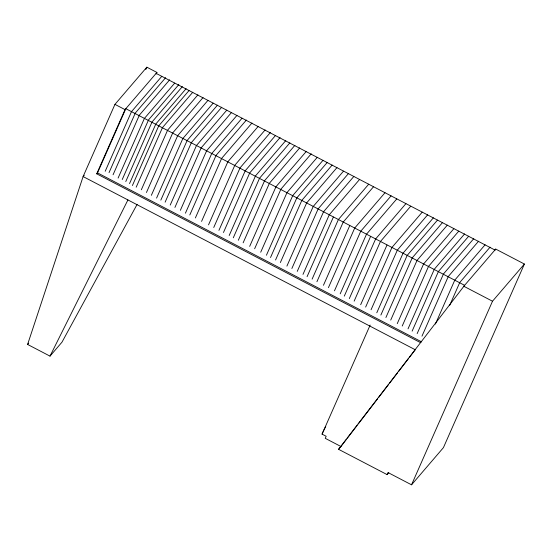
<?xml version="1.0" encoding="UTF-8"?>
<svg xmlns="http://www.w3.org/2000/svg" width="552" height="552" viewBox="0 0 552 552"><rect width="100%" height="100%" fill="white"/><g stroke="black" fill="none" stroke-linecap="round" stroke-linejoin="round"><path stroke-width="0.83" d="M137.103 204.392L61.969 342.185L50.004 356.13L27.6 344.448L83.104 176.564L114.947 104.369L146.839 67.185L156.92 72.443L156.23 74.009M96.717 173.818L97.518 172.886L421.3 341.702L420.507 342.633L96.717 173.818L125.028 109.62L156.92 72.443M97.518 172.886L125.828 108.696L464.611 285.329L338.555 449.3L387.104 474.61L388.781 472.65M145.797 69.538L146.839 67.185M105.204 171.272L131.5 111.649L161.798 76.328M109.048 172.617L135.337 113.001L165.635 77.68M113.07 174.763L139.366 115.14L169.664 79.819M118.093 178.075L144.389 118.459L174.68 83.138M122.24 179.517L148.536 119.894L178.827 84.573M125.773 181.546L152.069 121.923L182.367 86.602M129.534 183.595L155.83 123.979L186.127 88.658M132.411 185.52L158.707 125.904L189.005 90.583M136.185 187.204L162.474 127.581L192.772 92.26M141.333 189.771L167.622 130.155L197.92 94.834M146.446 192.503L172.741 132.88L203.039 97.559M151.358 195.318L177.654 135.702L207.945 100.381M156.575 198.106L182.864 138.49L213.162 103.162M160.832 200.128L187.128 140.512L217.426 105.19M165.124 202.17L191.42 142.554L221.718 107.226M170.216 205.082L196.505 145.466L226.803 110.145M174.922 207.428L201.211 147.812L231.509 112.491M180.359 210.333L206.655 150.71L236.953 115.389M185.424 213.189L211.713 153.573L242.011 118.252M189.798 214.976L216.094 155.36L246.385 120.039M195.38 217.957L221.676 158.341L251.974 123.02M201.57 221.387L227.866 161.764L258.163 126.442M208.532 224.857L234.828 165.234L265.126 129.913M213.741 227.5L240.037 167.884L270.335 132.563M218.93 230.384L245.226 170.768L275.524 135.447M223.47 232.495L249.759 172.88L280.057 137.558M229.197 235.504L255.493 175.888L285.784 140.567M233.289 237.802L259.578 178.179L289.876 142.858M238.326 240.258L264.615 180.642L294.913 145.321M243.142 242.818L269.431 183.202L299.729 147.874M249.67 246.385L275.965 186.769L306.263 151.448M254.638 248.759L280.933 189.143L311.231 153.822M260.703 252.223L286.992 192.6L317.29 157.279M266.43 255.231L292.719 195.608L323.017 160.287M270.521 257.522L296.81 197.906L327.108 162.585M275.558 259.985L301.847 200.362L332.145 165.041M280.368 262.538L306.664 202.922L336.962 167.601M286.902 266.105L313.198 206.489L343.489 171.168M291.87 268.486L318.166 208.863L348.464 173.542M297.252 271.384L323.548 211.768L353.846 176.447M302.986 274.392L329.275 214.776L359.573 179.455L494.909 250.008M307.071 276.683L333.367 217.067M312.108 279.146L338.404 219.53L368.702 184.209M316.924 281.706L343.22 222.083L373.518 186.762M323.458 285.274L349.747 225.651M328.426 287.647L354.715 228.031L385.013 192.71M334.471 290.821L360.767 231.205L391.064 195.884M340.198 293.83L366.493 234.214L396.791 198.892M344.289 296.127L370.585 236.504M349.326 298.584L375.622 238.968L405.92 203.647M354.142 301.144L380.438 241.521L410.729 206.2M360.67 304.711L386.966 245.088M365.645 307.084L391.934 247.468L422.232 212.147M371.054 309.762L397.343 250.139L427.641 214.818M346.194 439.689L340.95 446.513L325.252 438.329L326.163 436.266L322.064 434.127L370.151 325.087M376.781 312.77L403.077 253.147L433.375 217.826M380.873 315.061L407.162 255.445L437.46 220.124M385.91 317.524L412.199 257.901L442.497 222.58M390.726 320.077L417.015 260.461L447.313 225.14M397.254 323.644L423.55 264.028L453.847 228.707M402.222 326.025L428.6 266.223M408.031 328.847L434.327 269.231L464.625 233.91M412.123 331.145L438.419 271.522L468.71 236.201M458.815 231.081L428.518 266.402M417.16 333.601L443.456 273.985L473.747 238.664M421.976 336.161L448.272 276.538L478.563 241.217M435.424 324.038L454.8 280.105L485.098 244.784M449.735 305.235L459.768 282.486L490.066 247.165M387.104 474.61L388.015 472.546L411.537 484.815L443.428 447.631L524.4 264.042L495.703 249.076L463.811 286.26L492.508 301.219L524.4 264.042M411.537 484.815L492.508 301.219M50.004 356.13L127.919 199.934M347.242 438.322L357.199 425.357M358.248 423.991L377.651 398.737M378.7 397.378L388.656 384.406M389.705 383.047L397.571 372.807M398.62 371.441L408.583 358.476M409.632 357.109L415.394 349.602M494.661 250.435L495.703 249.076M84.221 175.26L83.104 176.564L415.104 349.664M27.6 344.448L28.69 343.178M338.555 449.3L340.95 446.513M156.126 73.375L359.573 179.455M114.947 104.369L125.028 109.62M322.064 434.127A283.652 131.859 23.8 0 1 325.756 426.579"/></g></svg>
